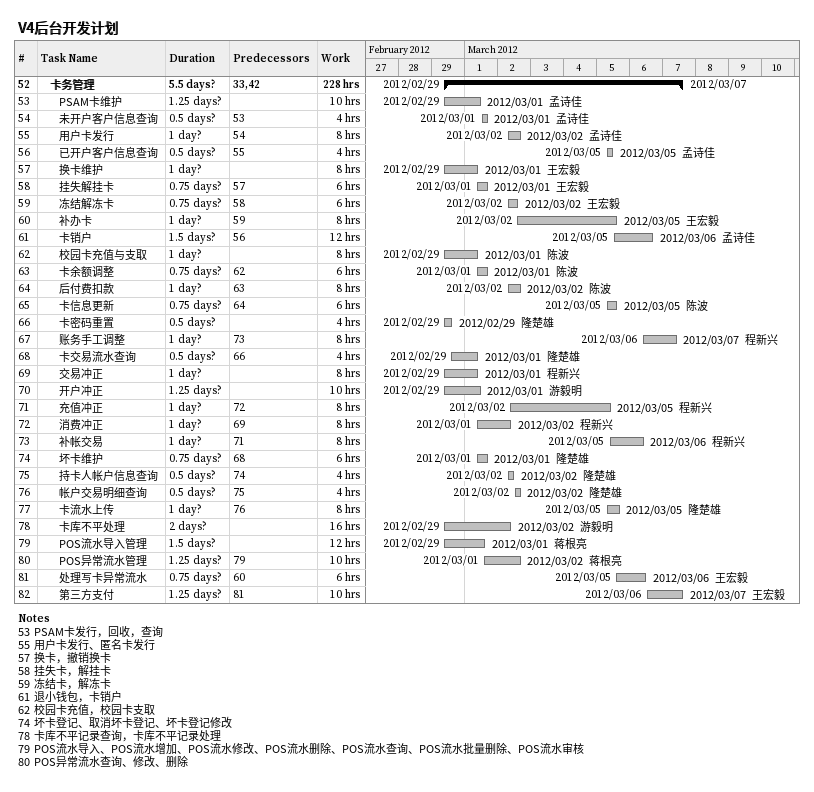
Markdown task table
V4后台开发计划

| ID | Level | Task | Duration | Start | Finish | Predecessors | Resources | Work (h) |
|---|---|---|---|---|---|---|---|---|
| 52 | 2 | **卡务管理** | 5.5d? | 2012-02-29 | 2012-03-07 | 33, 42 |  | 228 |
| 53 | 3 | PSAM卡维护 | 1.25d? | 2012-02-29 | 2012-03-01 |  | 孟诗佳 | 10 |
| 54 | 3 | 未开户客户信息查询 | 0.5d? | 2012-03-01 | 2012-03-01 | 53 | 孟诗佳 | 4 |
| 55 | 3 | 用户卡发行 | 1d? | 2012-03-02 | 2012-03-02 | 54 | 孟诗佳 | 8 |
| 56 | 3 | 已开户客户信息查询 | 0.5d? | 2012-03-05 | 2012-03-05 | 55 | 孟诗佳 | 4 |
| 57 | 3 | 换卡维护 | 1d? | 2012-02-29 | 2012-03-01 |  | 王宏毅 | 8 |
| 58 | 3 | 挂失解挂卡 | 0.75d? | 2012-03-01 | 2012-03-01 | 57 | 王宏毅 | 6 |
| 59 | 3 | 冻结解冻卡 | 0.75d? | 2012-03-02 | 2012-03-02 | 58 | 王宏毅 | 6 |
| 60 | 3 | 补办卡 | 1d? | 2012-03-02 | 2012-03-05 | 59 | 王宏毅 | 8 |
| 61 | 3 | 卡销户 | 1.5d? | 2012-03-05 | 2012-03-06 | 56 | 孟诗佳 | 12 |
| 62 | 3 | 校园卡充值与支取 | 1d? | 2012-02-29 | 2012-03-01 |  | 陈波 | 8 |
| 63 | 3 | 卡余额调整 | 0.75d? | 2012-03-01 | 2012-03-01 | 62 | 陈波 | 6 |
| 64 | 3 | 后付费扣款 | 1d? | 2012-03-02 | 2012-03-02 | 63 | 陈波 | 8 |
| 65 | 3 | 卡信息更新 | 0.75d? | 2012-03-05 | 2012-03-05 | 64 | 陈波 | 6 |
| 66 | 3 | 卡密码重置 | 0.5d? | 2012-02-29 | 2012-02-29 |  | 隆楚雄 | 4 |
| 67 | 3 | 账务手工调整 | 1d? | 2012-03-06 | 2012-03-07 | 73 | 程新兴 | 8 |
| 68 | 3 | 卡交易流水查询 | 0.5d? | 2012-02-29 | 2012-03-01 | 66 | 隆楚雄 | 4 |
| 69 | 3 | 交易冲正 | 1d? | 2012-02-29 | 2012-03-01 |  | 程新兴 | 8 |
| 70 | 3 | 开户冲正 | 1.25d? | 2012-02-29 | 2012-03-01 |  | 游毅明 | 10 |
| 71 | 3 | 充值冲正 | 1d? | 2012-03-02 | 2012-03-05 | 72 | 程新兴 | 8 |
| 72 | 3 | 消费冲正 | 1d? | 2012-03-01 | 2012-03-02 | 69 | 程新兴 | 8 |
| 73 | 3 | 补帐交易 | 1d? | 2012-03-05 | 2012-03-06 | 71 | 程新兴 | 8 |
| 74 | 3 | 坏卡维护 | 0.75d? | 2012-03-01 | 2012-03-01 | 68 | 隆楚雄 | 6 |
| 75 | 3 | 持卡人帐户信息查询 | 0.5d? | 2012-03-02 | 2012-03-02 | 74 | 隆楚雄 | 4 |
| 76 | 3 | 帐户交易明细查询 | 0.5d? | 2012-03-02 | 2012-03-02 | 75 | 隆楚雄 | 4 |
| 77 | 3 | 卡流水上传 | 1d? | 2012-03-05 | 2012-03-05 | 76 | 隆楚雄 | 8 |
| 78 | 3 | 卡库不平处理 | 2d? | 2012-02-29 | 2012-03-02 |  | 游毅明 | 16 |
| 79 | 3 | POS流水导入管理 | 1.5d? | 2012-02-29 | 2012-03-01 |  | 蒋根亮 | 12 |
| 80 | 3 | POS异常流水管理 | 1.25d? | 2012-03-01 | 2012-03-02 | 79 | 蒋根亮 | 10 |
| 81 | 3 | 处理写卡异常流水 | 0.75d? | 2012-03-05 | 2012-03-06 | 60 | 王宏毅 | 6 |
| 82 | 3 | 第三方支付 | 1.25d? | 2012-03-06 | 2012-03-07 | 81 | 王宏毅 | 10 |

Notes
- 53: PSAM卡发行，回收，查询
- 55: 用户卡发行、匿名卡发行
- 57: 换卡，撤销换卡
- 58: 挂失卡，解挂卡
- 59: 冻结卡，解冻卡
- 61: 退小钱包，卡销户
- 62: 校园卡充值，校园卡支取
- 74: 坏卡登记、取消坏卡登记、坏卡登记修改
- 78: 卡库不平记录查询，卡库不平记录处理
- 79: POS流水导入、POS流水增加、POS流水修改、POS流水删除、POS流水查询、POS流水批量删除、POS流水审核
- 80: POS异常流水查询、修改、删除
